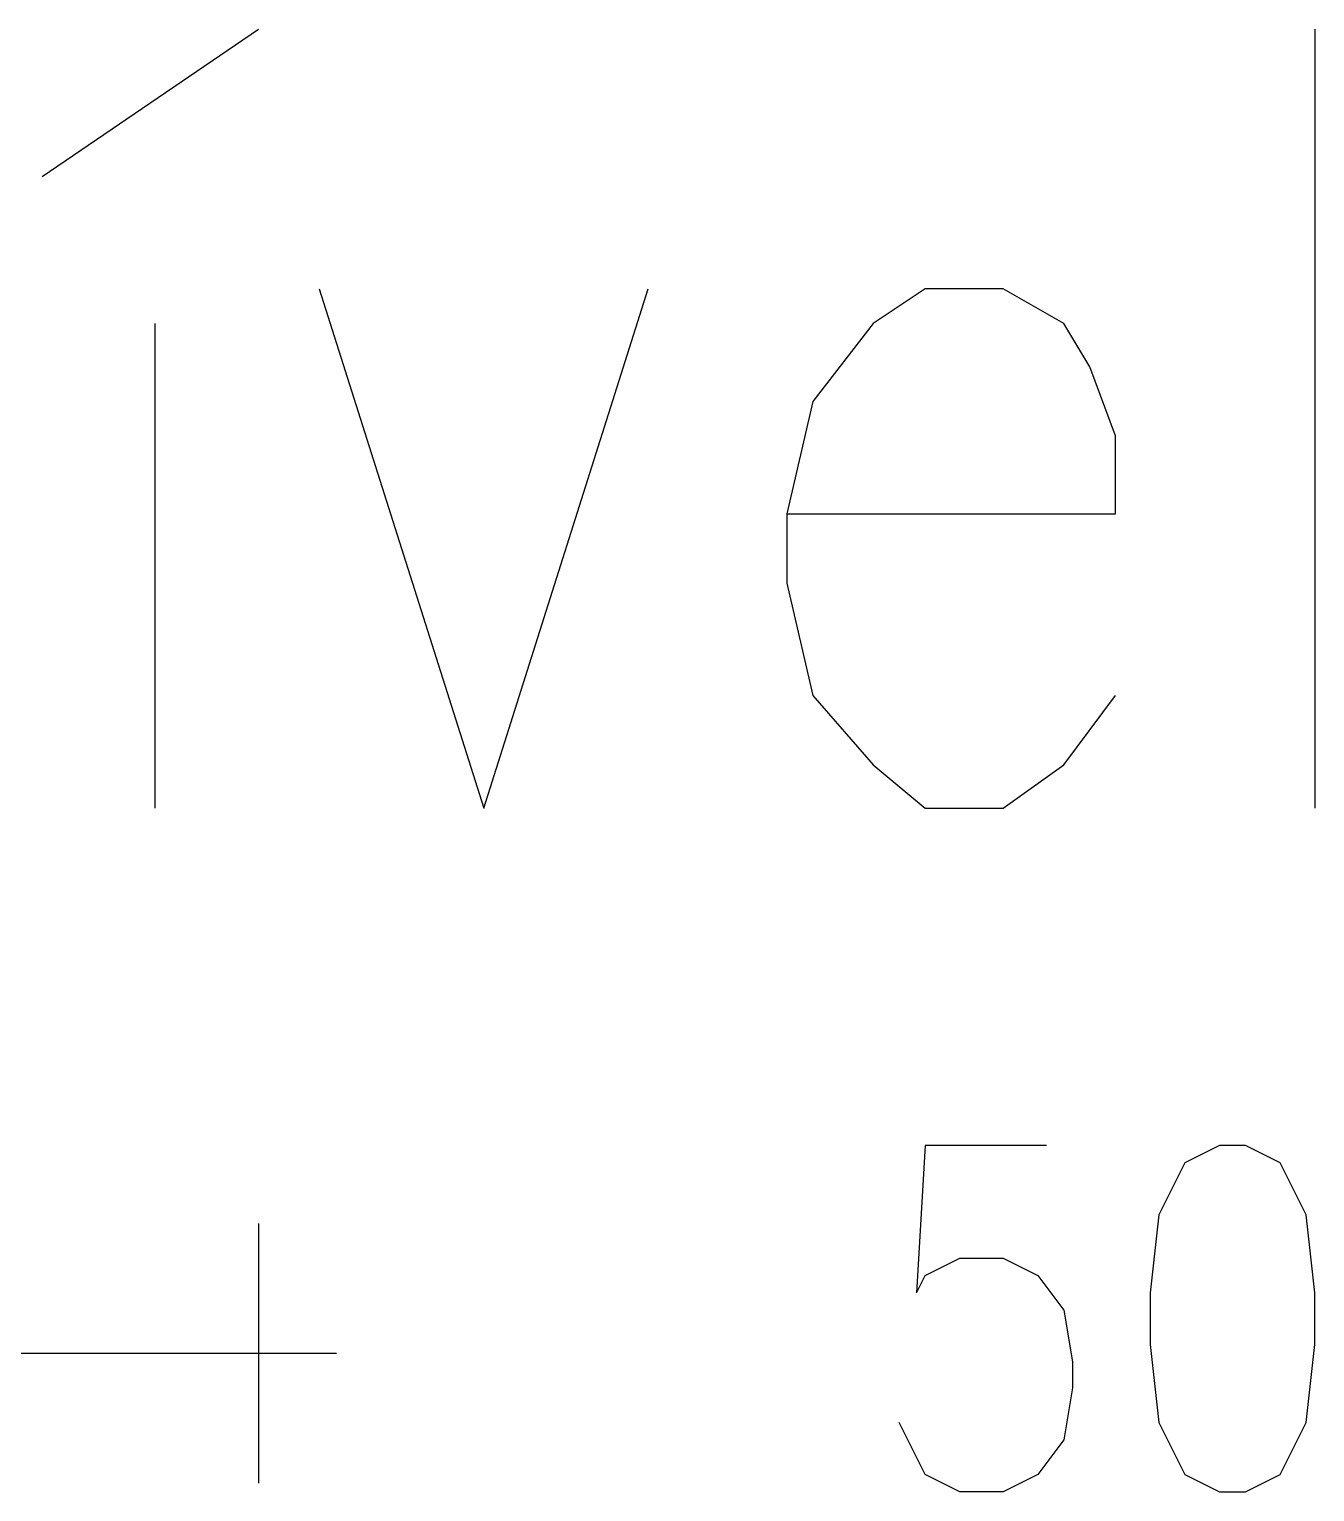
# Model space of a CAD drawing. Header units: feet. Extents: x 203667 to 205527, y 9204857 to 9205156.
# Drawn here: x 203749.1905 to 203749.513, y 9204919.7845 to 9204920.1515 of the extents above; entities that cross this region are included whole.
import ezdxf

# ---------------------------------------------------------------- set-up
doc = ezdxf.new("R2010")
doc.units = ezdxf.units.FT
doc.header["$LTSCALE"] = 0.3
doc.header["$MEASUREMENT"] = 0
doc.layers.add('PDF_A_Texto', color=7, linetype='Continuous')

msp = doc.modelspace()

# ---------------------------------------------------------------- linework, layer by layer
at = {"layer": 'PDF_A_Texto', "lineweight": 25}
for points in [[(203749.19377, 9204920.11455), (203749.24806, 9204920.15147)], [(203749.51299, 9204920.15147), (203749.51299, 9204919.95603)], [(203749.26326, 9204920.08632), (203749.30452, 9204919.95603), (203749.34578, 9204920.08632)], [(203749.38052, 9204920.02986), (203749.46304, 9204920.02986), (203749.46304, 9204920.04941), (203749.45653, 9204920.06678), (203749.45001, 9204920.07764), (203749.43481, 9204920.08632), (203749.41527, 9204920.08632), (203749.40224, 9204920.07764), (203749.38704, 9204920.05809), (203749.38052, 9204920.02986), (203749.38052, 9204920.01249), (203749.38704, 9204919.98426), (203749.40224, 9204919.96689), (203749.41527, 9204919.95603), (203749.43481, 9204919.95603), (203749.45001, 9204919.96689), (203749.46304, 9204919.98426)], [(203749.222, 9204920.07764), (203749.222, 9204919.95603)], [(203749.44567, 9204919.87134), (203749.41527, 9204919.87134), (203749.4131, 9204919.83442), (203749.41527, 9204919.83877), (203749.42396, 9204919.84311), (203749.43481, 9204919.84311), (203749.4435, 9204919.83877), (203749.45001, 9204919.83008), (203749.45219, 9204919.81705), (203749.45219, 9204919.81053), (203749.45001, 9204919.79751), (203749.4435, 9204919.78882), (203749.43481, 9204919.78448), (203749.42396, 9204919.78448), (203749.41527, 9204919.78882), (203749.4131, 9204919.79316), (203749.40875, 9204919.80185)], [(203749.24806, 9204919.85179), (203749.24806, 9204919.78665)], [(203746.34902, 9204919.81922), (203749.2676, 9204919.81922)]]:
    msp.add_lwpolyline(points, dxfattribs=at)
msp.add_lwpolyline([(203749.4891, 9204919.87134), (203749.48042, 9204919.867), (203749.4739, 9204919.85397), (203749.47173, 9204919.83442), (203749.47173, 9204919.82139), (203749.4739, 9204919.80185), (203749.48042, 9204919.78882), (203749.4891, 9204919.78448), (203749.49562, 9204919.78448), (203749.5043, 9204919.78882), (203749.51082, 9204919.80185), (203749.51299, 9204919.82139), (203749.51299, 9204919.83442), (203749.51082, 9204919.85397), (203749.5043, 9204919.867), (203749.49562, 9204919.87134)], close=True, dxfattribs=at)

doc.saveas('drawing.dxf')
